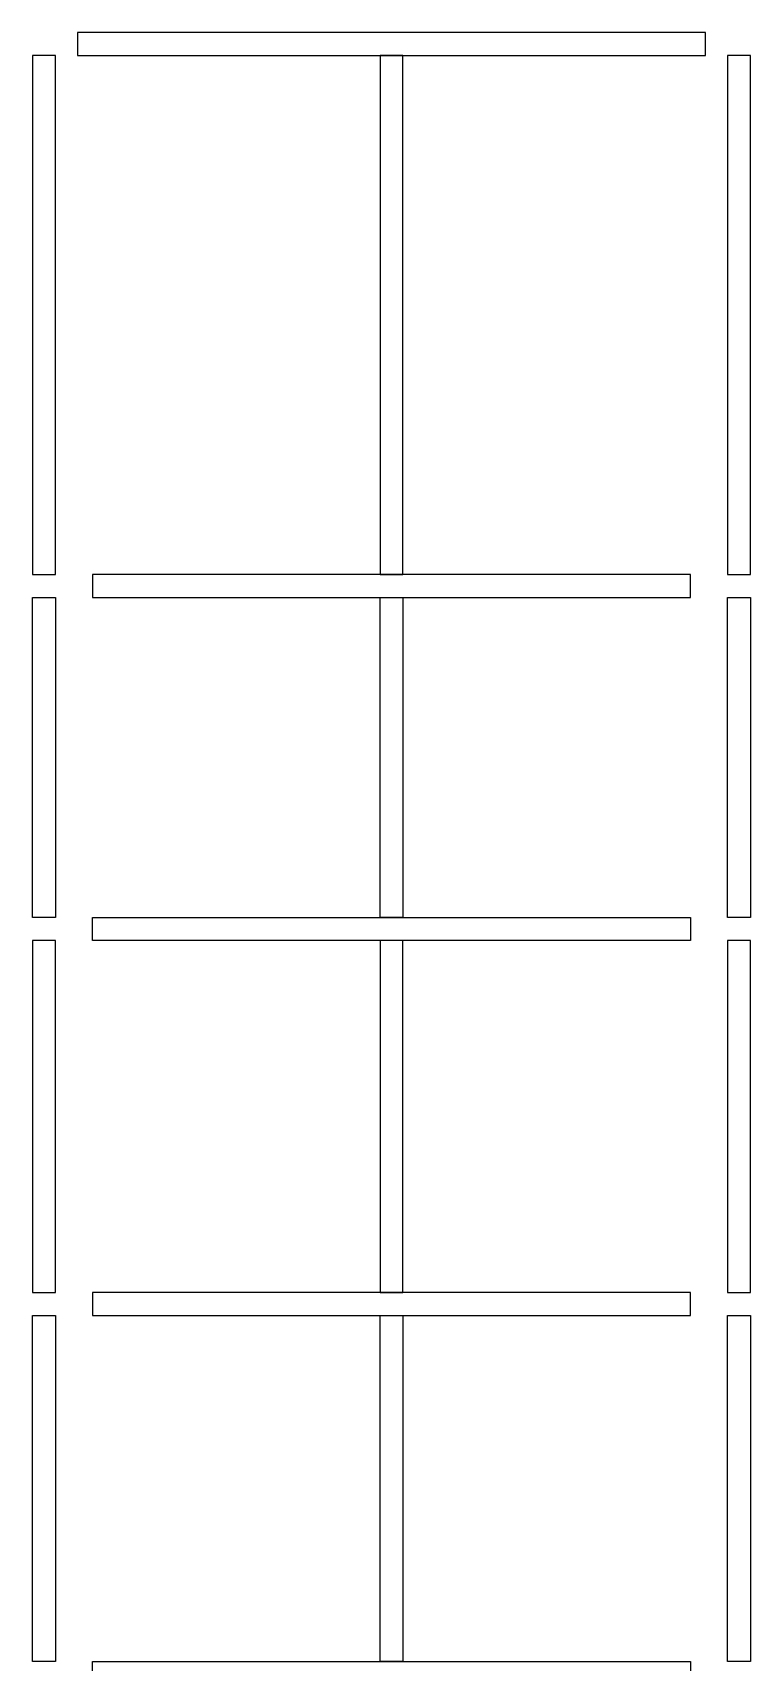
# Model space of a CAD drawing. Header units: inches. Extents: x -605 to 2991212, y -2872845 to 0.
# Drawn here: x 2415451 to 2422651, y -2734155 to -2717798 of the extents above; entities that cross this region are included whole.
import ezdxf

# ---------------------------------------------------------------- set-up
doc = ezdxf.new("R2010")
doc.units = ezdxf.units.IN
doc.header["$LTSCALE"] = 600
doc.header["$MEASUREMENT"] = 0
doc.layers.add('RC BEAM', color=130, linetype='Continuous')

msp = doc.modelspace()

# ---------------------------------------------------------------- linework, layer by layer
at = {"layer": 'RC BEAM'}
for points in [[(2415900.9, -2718028.1), (2422200.9, -2718028.1), (2422200.9, -2717798.1), (2415900.9, -2717798.1)], [(2415450.9, -2723238.1), (2415680.9, -2723238.1), (2415680.9, -2718028.1), (2415450.9, -2718028.1)], [(2419165.9, -2718028.1), (2418935.9, -2718028.1), (2418935.9, -2723238.1), (2419165.9, -2723238.1)], [(2422420.9, -2723238.1), (2422650.9, -2723238.1), (2422650.9, -2718028.1), (2422420.9, -2718028.1)], [(2416050.9, -2723468.1), (2422050.9, -2723468.1), (2422050.9, -2723238.1), (2416050.9, -2723238.1)], [(2415680.9, -2726679.2), (2415450.9, -2726679.2), (2415450.9, -2723468.1), (2415680.9, -2723468.1)], [(2419165.9, -2726679.2), (2418935.9, -2726679.2), (2418935.9, -2723468.1), (2419165.9, -2723468.1)], [(2422650.9, -2726679.2), (2422420.9, -2726679.2), (2422420.9, -2723468.1), (2422650.9, -2723468.1)], [(2422050.9, -2726909.2), (2416050.9, -2726909.2), (2416050.9, -2726679.2), (2422050.9, -2726679.2)], [(2415450.9, -2730443.6), (2415680.9, -2730443.6), (2415680.9, -2726909.2), (2415450.9, -2726909.2)], [(2418935.9, -2730443.6), (2419165.9, -2730443.6), (2419165.9, -2726909.2), (2418935.9, -2726909.2)], [(2422420.9, -2730443.6), (2422650.9, -2730443.6), (2422650.9, -2726909.2), (2422420.9, -2726909.2)], [(2416050.9, -2730673.6), (2422050.9, -2730673.6), (2422050.9, -2730443.6), (2416050.9, -2730443.6)], [(2415680.9, -2734145.2), (2415450.9, -2734145.2), (2415450.9, -2730673.6), (2415680.9, -2730673.6)], [(2419165.9, -2734145.2), (2418935.9, -2734145.2), (2418935.9, -2730673.6), (2419165.9, -2730673.6)], [(2422650.9, -2734145.2), (2422420.9, -2734145.2), (2422420.9, -2730673.6), (2422650.9, -2730673.6)], [(2422050.9, -2734375.2), (2416050.9, -2734375.2), (2416050.9, -2734145.2), (2422050.9, -2734145.2)]]:
    msp.add_lwpolyline(points, close=True, dxfattribs=at)

doc.saveas('drawing.dxf')
